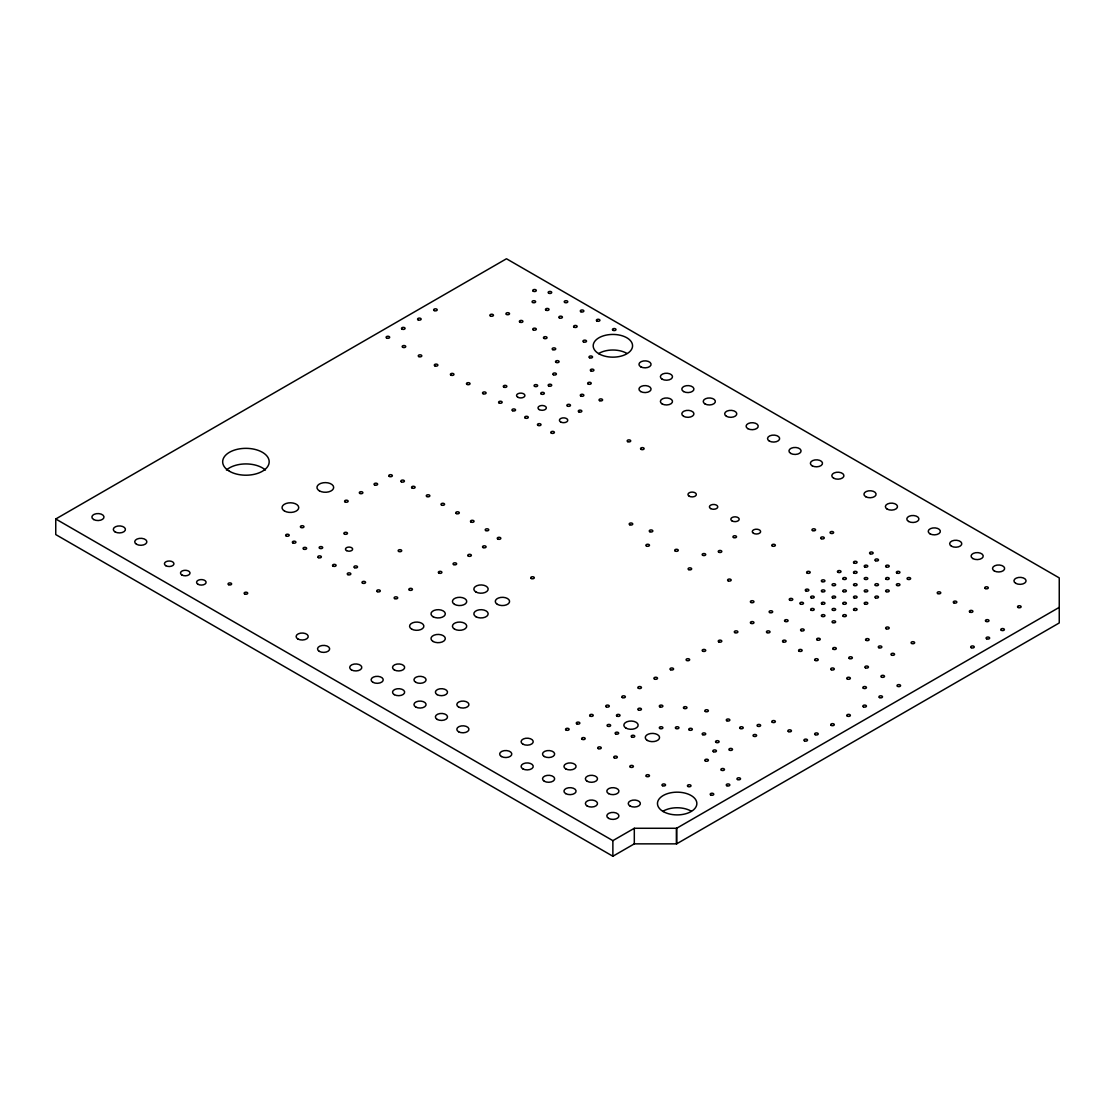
<?xml version="1.0" encoding="UTF-8"?>
<svg xmlns="http://www.w3.org/2000/svg" width="1115" height="1115" viewBox="0 0 1115 1115"><rect width="100%" height="100%" fill="white"/><g stroke="black" fill="none" stroke-linecap="round" stroke-linejoin="round"><path stroke-width="1.5" d="M55.75 518.991L506.475 258.764L1059.25 577.904L1059.25 622.951L676.624 843.86L634.31 843.86L612.874 856.236L55.75 534.573L55.75 518.991L612.874 840.64L634.31 828.278L676.624 828.278L1059.25 607.368M676.624 828.278L676.624 843.86M676.498 828.194L676.498 843.79M634.31 828.278L634.31 843.86M612.874 840.64L612.874 856.236M663.244 811.079A19.68 11.359 0 0 1 691.077 811.079M598.964 353.344A19.68 11.359 0 0 1 626.797 353.344M226.429 470.028A23.262 13.436 0 0 1 265.412 470.028M663.244 811.567A19.68 11.359 0 0 0 696.178 806.48A19.68 11.359 0 0 0 672.066 792.556A19.68 11.359 0 0 0 663.244 811.567M598.964 353.831A19.68 11.359 0 0 0 631.898 348.73A19.68 11.359 0 0 0 607.787 334.821A19.68 11.359 0 0 0 598.964 353.831M229.467 471.269A23.262 13.436 0 0 0 268.394 465.248A23.262 13.436 0 0 0 239.892 448.801A23.262 13.436 0 0 0 229.467 471.269M985.256 588.539A1.784 1.031 0 0 0 988.252 588.079A1.784 1.031 0 0 0 986.064 586.811A1.784 1.031 0 0 0 985.256 588.539M228.589 584.678A1.784 1.031 0 0 0 231.572 584.204A1.784 1.031 0 0 0 229.383 582.936A1.784 1.031 0 0 0 228.589 584.678M344.423 534.029A1.784 1.031 0 0 0 347.42 533.569A1.784 1.031 0 0 0 345.232 532.301A1.784 1.031 0 0 0 344.423 534.029M319.657 548.329A1.784 1.031 0 0 0 322.639 547.869A1.784 1.031 0 0 0 320.451 546.601A1.784 1.031 0 0 0 319.657 548.329M911.61 643.439A1.784 1.031 0 0 0 914.593 642.979A1.784 1.031 0 0 0 912.404 641.71A1.784 1.031 0 0 0 911.61 643.439M886.16 628.749A1.784 1.031 0 0 0 889.157 628.289A1.784 1.031 0 0 0 886.969 627.02A1.784 1.031 0 0 0 886.16 628.749M866.076 640.345A1.784 1.031 0 0 0 869.073 639.885A1.784 1.031 0 0 0 866.871 638.616A1.784 1.031 0 0 0 866.076 640.345M891.512 655.035A1.784 1.031 0 0 0 894.509 654.575A1.784 1.031 0 0 0 892.321 653.306A1.784 1.031 0 0 0 891.512 655.035M878.801 647.69A1.784 1.031 0 0 0 881.784 647.23A1.784 1.031 0 0 0 879.596 645.961A1.784 1.031 0 0 0 878.801 647.69M807.149 573.068A1.784 1.031 0 0 0 810.145 572.608A1.784 1.031 0 0 0 807.943 571.34A1.784 1.031 0 0 0 807.149 573.068M830.577 533.249A1.784 1.031 0 0 0 833.574 532.789A1.784 1.031 0 0 0 831.386 531.521A1.784 1.031 0 0 0 830.577 533.249M843.302 616.372A1.784 1.031 0 0 0 846.299 615.912A1.784 1.031 0 0 0 844.111 614.644A1.784 1.031 0 0 0 843.302 616.372M854.02 610.184A1.784 1.031 0 0 0 857.017 609.724A1.784 1.031 0 0 0 854.815 608.456A1.784 1.031 0 0 0 854.02 610.184M864.738 604.009A1.784 1.031 0 0 0 867.721 603.536A1.784 1.031 0 0 0 865.533 602.267A1.784 1.031 0 0 0 864.738 604.009M875.442 597.821A1.784 1.031 0 0 0 878.439 597.347A1.784 1.031 0 0 0 876.251 596.093A1.784 1.031 0 0 0 875.442 597.821M886.16 591.633A1.784 1.031 0 0 0 889.157 591.173A1.784 1.031 0 0 0 886.969 589.905A1.784 1.031 0 0 0 886.16 591.633M896.878 585.445A1.784 1.031 0 0 0 899.875 584.985A1.784 1.031 0 0 0 897.673 583.716A1.784 1.031 0 0 0 896.878 585.445M907.582 579.256A1.784 1.031 0 0 0 910.579 578.796A1.784 1.031 0 0 0 908.39 577.528A1.784 1.031 0 0 0 907.582 579.256M832.584 622.56A1.784 1.031 0 0 0 835.581 622.1A1.784 1.031 0 0 0 833.393 620.832A1.784 1.031 0 0 0 832.584 622.56M811.163 597.821A1.784 1.031 0 0 0 814.159 597.347A1.784 1.031 0 0 0 811.971 596.093A1.784 1.031 0 0 0 811.163 597.821M821.88 591.633A1.784 1.031 0 0 0 824.877 591.173A1.784 1.031 0 0 0 822.675 589.905A1.784 1.031 0 0 0 821.88 591.633M832.584 585.445A1.784 1.031 0 0 0 835.581 584.985A1.784 1.031 0 0 0 833.393 583.716A1.784 1.031 0 0 0 832.584 585.445M843.302 579.256A1.784 1.031 0 0 0 846.299 578.796A1.784 1.031 0 0 0 844.111 577.528A1.784 1.031 0 0 0 843.302 579.256M854.02 573.068A1.784 1.031 0 0 0 857.017 572.608A1.784 1.031 0 0 0 854.815 571.34A1.784 1.031 0 0 0 854.02 573.068M864.738 566.894A1.784 1.031 0 0 0 867.721 566.42A1.784 1.031 0 0 0 865.533 565.166A1.784 1.031 0 0 0 864.738 566.894M875.442 560.706A1.784 1.031 0 0 0 878.439 560.246A1.784 1.031 0 0 0 876.251 558.977A1.784 1.031 0 0 0 875.442 560.706M800.445 604.009A1.784 1.031 0 0 0 803.441 603.536A1.784 1.031 0 0 0 801.253 602.267A1.784 1.031 0 0 0 800.445 604.009M821.88 604.009A1.784 1.031 0 0 0 824.877 603.536A1.784 1.031 0 0 0 822.675 602.267A1.784 1.031 0 0 0 821.88 604.009M832.584 597.821A1.784 1.031 0 0 0 835.581 597.347A1.784 1.031 0 0 0 833.393 596.093A1.784 1.031 0 0 0 832.584 597.821M843.302 591.633A1.784 1.031 0 0 0 846.299 591.173A1.784 1.031 0 0 0 844.111 589.905A1.784 1.031 0 0 0 843.302 591.633M854.02 585.445A1.784 1.031 0 0 0 857.017 584.985A1.784 1.031 0 0 0 854.815 583.716A1.784 1.031 0 0 0 854.02 585.445M864.738 579.256A1.784 1.031 0 0 0 867.721 578.796A1.784 1.031 0 0 0 865.533 577.528A1.784 1.031 0 0 0 864.738 579.256M886.16 566.894A1.784 1.031 0 0 0 889.157 566.42A1.784 1.031 0 0 0 886.969 565.166A1.784 1.031 0 0 0 886.16 566.894M811.163 610.184A1.784 1.031 0 0 0 814.159 609.724A1.784 1.031 0 0 0 811.971 608.456A1.784 1.031 0 0 0 811.163 610.184M832.584 610.184A1.784 1.031 0 0 0 835.581 609.724A1.784 1.031 0 0 0 833.393 608.456A1.784 1.031 0 0 0 832.584 610.184M843.302 604.009A1.784 1.031 0 0 0 846.299 603.536A1.784 1.031 0 0 0 844.111 602.267A1.784 1.031 0 0 0 843.302 604.009M854.02 597.821A1.784 1.031 0 0 0 857.017 597.347A1.784 1.031 0 0 0 854.815 596.093A1.784 1.031 0 0 0 854.02 597.821M864.738 591.633A1.784 1.031 0 0 0 867.721 591.173A1.784 1.031 0 0 0 865.533 589.905A1.784 1.031 0 0 0 864.738 591.633M875.442 585.445A1.784 1.031 0 0 0 878.439 584.985A1.784 1.031 0 0 0 876.251 583.716A1.784 1.031 0 0 0 875.442 585.445M886.16 579.256A1.784 1.031 0 0 0 889.157 578.796A1.784 1.031 0 0 0 886.969 577.528A1.784 1.031 0 0 0 886.16 579.256M896.878 573.068A1.784 1.031 0 0 0 899.875 572.608A1.784 1.031 0 0 0 897.673 571.34A1.784 1.031 0 0 0 896.878 573.068M821.88 616.372A1.784 1.031 0 0 0 824.877 615.912A1.784 1.031 0 0 0 822.675 614.644A1.784 1.031 0 0 0 821.88 616.372M631.703 737.001A1.784 1.031 0 0 0 634.7 736.527A1.784 1.031 0 0 0 632.498 735.273A1.784 1.031 0 0 0 631.703 737.001M659.829 728.485A1.784 1.031 0 0 0 662.826 728.025A1.784 1.031 0 0 0 660.624 726.757A1.784 1.031 0 0 0 659.829 728.485M675.899 728.485A1.784 1.031 0 0 0 678.896 728.025A1.784 1.031 0 0 0 676.693 726.757A1.784 1.031 0 0 0 675.899 728.485M689.293 730.032A1.784 1.031 0 0 0 692.29 729.572A1.784 1.031 0 0 0 690.101 728.304A1.784 1.031 0 0 0 689.293 730.032M702.687 734.673A1.784 1.031 0 0 0 705.67 734.214A1.784 1.031 0 0 0 703.481 732.945A1.784 1.031 0 0 0 702.687 734.673M716.067 742.409A1.784 1.031 0 0 0 719.063 741.949A1.784 1.031 0 0 0 716.875 740.681A1.784 1.031 0 0 0 716.067 742.409M729.461 750.144A1.784 1.031 0 0 0 732.457 749.684A1.784 1.031 0 0 0 730.269 748.416A1.784 1.031 0 0 0 729.461 750.144M753.573 736.221A1.784 1.031 0 0 0 756.569 735.761A1.784 1.031 0 0 0 754.381 734.492A1.784 1.031 0 0 0 753.573 736.221M740.179 728.485A1.784 1.031 0 0 0 743.175 728.025A1.784 1.031 0 0 0 740.987 726.757A1.784 1.031 0 0 0 740.179 728.485M726.799 720.75A1.784 1.031 0 0 0 729.781 720.29A1.784 1.031 0 0 0 727.593 719.022A1.784 1.031 0 0 0 726.799 720.75M705.349 711.482A1.784 1.031 0 0 0 708.346 711.008A1.784 1.031 0 0 0 706.157 709.753A1.784 1.031 0 0 0 705.349 711.482M683.941 708.387A1.784 1.031 0 0 0 686.924 707.927A1.784 1.031 0 0 0 684.735 706.659A1.784 1.031 0 0 0 683.941 708.387M659.829 706.84A1.784 1.031 0 0 0 662.826 706.366A1.784 1.031 0 0 0 660.624 705.112A1.784 1.031 0 0 0 659.829 706.84M638.393 709.934A1.784 1.031 0 0 0 641.39 709.475A1.784 1.031 0 0 0 639.202 708.206A1.784 1.031 0 0 0 638.393 709.934M616.971 716.123A1.784 1.031 0 0 0 619.968 715.663A1.784 1.031 0 0 0 617.766 714.394A1.784 1.031 0 0 0 616.971 716.123M607.591 726.172A1.784 1.031 0 0 0 610.588 725.698A1.784 1.031 0 0 0 608.4 724.443A1.784 1.031 0 0 0 607.591 726.172M615.633 733.907A1.784 1.031 0 0 0 618.616 733.433A1.784 1.031 0 0 0 616.428 732.179A1.784 1.031 0 0 0 615.633 733.907M750.897 623.327A1.784 1.031 0 0 0 753.893 622.867A1.784 1.031 0 0 0 751.691 621.599A1.784 1.031 0 0 0 750.897 623.327M815.177 660.442A1.784 1.031 0 0 0 818.173 659.982A1.784 1.031 0 0 0 815.985 658.714A1.784 1.031 0 0 0 815.177 660.442M783.037 641.892A1.784 1.031 0 0 0 786.033 641.418A1.784 1.031 0 0 0 783.845 640.163A1.784 1.031 0 0 0 783.037 641.892M766.967 632.609A1.784 1.031 0 0 0 769.963 632.149A1.784 1.031 0 0 0 767.761 630.881A1.784 1.031 0 0 0 766.967 632.609M799.107 651.16A1.784 1.031 0 0 0 802.103 650.7A1.784 1.031 0 0 0 799.915 649.432A1.784 1.031 0 0 0 799.107 651.16M734.827 632.609A1.784 1.031 0 0 0 737.823 632.149A1.784 1.031 0 0 0 735.621 630.881A1.784 1.031 0 0 0 734.827 632.609M718.757 641.892A1.784 1.031 0 0 0 721.753 641.418A1.784 1.031 0 0 0 719.551 640.163A1.784 1.031 0 0 0 718.757 641.892M702.687 651.16A1.784 1.031 0 0 0 705.67 650.7A1.784 1.031 0 0 0 703.481 649.432A1.784 1.031 0 0 0 702.687 651.16M686.617 660.442A1.784 1.031 0 0 0 689.6 659.982A1.784 1.031 0 0 0 687.411 658.714A1.784 1.031 0 0 0 686.617 660.442M831.246 669.725A1.784 1.031 0 0 0 834.243 669.265A1.784 1.031 0 0 0 832.055 667.996A1.784 1.031 0 0 0 831.246 669.725M847.316 679.007A1.784 1.031 0 0 0 850.313 678.533A1.784 1.031 0 0 0 848.125 677.265A1.784 1.031 0 0 0 847.316 679.007M863.386 688.276A1.784 1.031 0 0 0 866.383 687.816A1.784 1.031 0 0 0 864.195 686.547A1.784 1.031 0 0 0 863.386 688.276M879.456 697.558A1.784 1.031 0 0 0 882.453 697.098A1.784 1.031 0 0 0 880.265 695.83A1.784 1.031 0 0 0 879.456 697.558M670.533 669.725A1.784 1.031 0 0 0 673.53 669.265A1.784 1.031 0 0 0 671.341 667.996A1.784 1.031 0 0 0 670.533 669.725M654.463 679.007A1.784 1.031 0 0 0 657.46 678.533A1.784 1.031 0 0 0 655.272 677.265A1.784 1.031 0 0 0 654.463 679.007M638.393 688.276A1.784 1.031 0 0 0 641.39 687.816A1.784 1.031 0 0 0 639.202 686.547A1.784 1.031 0 0 0 638.393 688.276M622.323 697.558A1.784 1.031 0 0 0 625.32 697.098A1.784 1.031 0 0 0 623.132 695.83A1.784 1.031 0 0 0 622.323 697.558M606.253 706.84A1.784 1.031 0 0 0 609.25 706.366A1.784 1.031 0 0 0 607.062 705.112A1.784 1.031 0 0 0 606.253 706.84M590.183 716.109A1.784 1.031 0 0 0 593.18 715.649A1.784 1.031 0 0 0 590.992 714.38A1.784 1.031 0 0 0 590.183 716.109M576.789 723.844A1.784 1.031 0 0 0 579.786 723.384A1.784 1.031 0 0 0 577.584 722.116A1.784 1.031 0 0 0 576.789 723.844M566.072 730.032A1.784 1.031 0 0 0 569.068 729.572A1.784 1.031 0 0 0 566.88 728.304A1.784 1.031 0 0 0 566.072 730.032M582.142 739.315A1.784 1.031 0 0 0 585.138 738.855A1.784 1.031 0 0 0 582.95 737.586A1.784 1.031 0 0 0 582.142 739.315M598.211 748.597A1.784 1.031 0 0 0 601.208 748.123A1.784 1.031 0 0 0 599.02 746.869A1.784 1.031 0 0 0 598.211 748.597M614.281 757.865A1.784 1.031 0 0 0 617.278 757.406A1.784 1.031 0 0 0 615.09 756.137A1.784 1.031 0 0 0 614.281 757.865M630.351 767.148A1.784 1.031 0 0 0 633.348 766.688A1.784 1.031 0 0 0 631.16 765.42A1.784 1.031 0 0 0 630.351 767.148M646.435 776.43A1.784 1.031 0 0 0 649.418 775.97A1.784 1.031 0 0 0 647.23 774.702A1.784 1.031 0 0 0 646.435 776.43M662.505 785.699A1.784 1.031 0 0 0 665.488 785.239A1.784 1.031 0 0 0 663.3 783.97A1.784 1.031 0 0 0 662.505 785.699M687.955 786.479A1.784 1.031 0 0 0 690.952 786.019A1.784 1.031 0 0 0 688.749 784.751A1.784 1.031 0 0 0 687.955 786.479M710.715 794.981A1.784 1.031 0 0 0 713.712 794.521A1.784 1.031 0 0 0 711.509 793.253A1.784 1.031 0 0 0 710.715 794.981M726.785 785.699A1.784 1.031 0 0 0 729.781 785.239A1.784 1.031 0 0 0 727.579 783.97A1.784 1.031 0 0 0 726.785 785.699M863.386 706.84A1.784 1.031 0 0 0 866.383 706.366A1.784 1.031 0 0 0 864.195 705.112A1.784 1.031 0 0 0 863.386 706.84M847.316 716.109A1.784 1.031 0 0 0 850.313 715.649A1.784 1.031 0 0 0 848.125 714.38A1.784 1.031 0 0 0 847.316 716.109M831.246 725.391A1.784 1.031 0 0 0 834.243 724.931A1.784 1.031 0 0 0 832.055 723.663A1.784 1.031 0 0 0 831.246 725.391M815.177 734.673A1.784 1.031 0 0 0 818.173 734.214A1.784 1.031 0 0 0 815.985 732.945A1.784 1.031 0 0 0 815.177 734.673M737.503 779.524A1.784 1.031 0 0 0 740.485 779.051A1.784 1.031 0 0 0 738.297 777.796A1.784 1.031 0 0 0 737.503 779.524M721.433 770.242A1.784 1.031 0 0 0 724.416 769.782A1.784 1.031 0 0 0 722.227 768.514A1.784 1.031 0 0 0 721.433 770.242M705.349 760.96A1.784 1.031 0 0 0 708.346 760.5A1.784 1.031 0 0 0 706.157 759.231A1.784 1.031 0 0 0 705.349 760.96M713.391 751.691A1.784 1.031 0 0 0 716.388 751.217A1.784 1.031 0 0 0 714.199 749.949A1.784 1.031 0 0 0 713.391 751.691M804.459 740.862A1.784 1.031 0 0 0 807.455 740.388A1.784 1.031 0 0 0 805.267 739.134A1.784 1.031 0 0 0 804.459 740.862M788.389 731.579A1.784 1.031 0 0 0 791.385 731.119A1.784 1.031 0 0 0 789.197 729.851A1.784 1.031 0 0 0 788.389 731.579M772.319 722.297A1.784 1.031 0 0 0 775.315 721.837A1.784 1.031 0 0 0 773.127 720.569A1.784 1.031 0 0 0 772.319 722.297M757.587 726.172A1.784 1.031 0 0 0 760.583 725.698A1.784 1.031 0 0 0 758.395 724.443A1.784 1.031 0 0 0 757.587 726.172M244.659 593.947A1.784 1.031 0 0 0 247.642 593.487A1.784 1.031 0 0 0 245.453 592.218A1.784 1.031 0 0 0 244.659 593.947M750.897 602.448A1.784 1.031 0 0 0 753.893 601.989A1.784 1.031 0 0 0 751.691 600.72A1.784 1.031 0 0 0 750.897 602.448M688.624 569.598A1.784 1.031 0 0 0 691.607 569.138A1.784 1.031 0 0 0 689.418 567.87A1.784 1.031 0 0 0 688.624 569.598M629.696 524.747A1.784 1.031 0 0 0 632.693 524.287A1.784 1.031 0 0 0 630.505 523.019A1.784 1.031 0 0 0 629.696 524.747M649.78 531.702A1.784 1.031 0 0 0 652.777 531.242A1.784 1.031 0 0 0 650.589 529.973A1.784 1.031 0 0 0 649.78 531.702M675.23 551.033A1.784 1.031 0 0 0 678.227 550.573A1.784 1.031 0 0 0 676.038 549.305A1.784 1.031 0 0 0 675.23 551.033M1018.065 607.48A1.784 1.031 0 0 0 1021.061 607.02A1.784 1.031 0 0 0 1018.873 605.752A1.784 1.031 0 0 0 1018.065 607.48M541.291 394.069A1.784 1.031 0 0 0 544.287 393.609A1.784 1.031 0 0 0 542.099 392.341A1.784 1.031 0 0 0 541.291 394.069M567.423 406.055A1.784 1.031 0 0 0 570.42 405.595A1.784 1.031 0 0 0 568.232 404.327A1.784 1.031 0 0 0 567.423 406.055M580.804 396.006A1.784 1.031 0 0 0 583.8 395.546A1.784 1.031 0 0 0 581.612 394.278A1.784 1.031 0 0 0 580.804 396.006M588.176 384.02A1.784 1.031 0 0 0 591.173 383.56A1.784 1.031 0 0 0 588.985 382.292A1.784 1.031 0 0 0 588.176 384.02M590.852 370.877A1.784 1.031 0 0 0 593.849 370.417A1.784 1.031 0 0 0 591.647 369.149A1.784 1.031 0 0 0 590.852 370.877M589.514 357.734A1.784 1.031 0 0 0 592.497 357.274A1.784 1.031 0 0 0 590.309 356.006A1.784 1.031 0 0 0 589.514 357.734M583.48 341.887A1.784 1.031 0 0 0 586.476 341.427A1.784 1.031 0 0 0 584.288 340.159A1.784 1.031 0 0 0 583.48 341.887M574.114 327.197A1.784 1.031 0 0 0 577.11 326.723A1.784 1.031 0 0 0 574.922 325.469A1.784 1.031 0 0 0 574.114 327.197M559.382 317.914A1.784 1.031 0 0 0 562.364 317.454A1.784 1.031 0 0 0 560.176 316.186A1.784 1.031 0 0 0 559.382 317.914M545.988 310.179A1.784 1.031 0 0 0 548.984 309.719A1.784 1.031 0 0 0 546.796 308.451A1.784 1.031 0 0 0 545.988 310.179M532.594 302.458A1.784 1.031 0 0 0 535.59 301.984A1.784 1.031 0 0 0 533.402 300.729A1.784 1.031 0 0 0 532.594 302.458M533.263 291.238A1.784 1.031 0 0 0 536.259 290.778A1.784 1.031 0 0 0 534.071 289.51A1.784 1.031 0 0 0 533.263 291.238M548.664 385.957A1.784 1.031 0 0 0 551.66 385.497A1.784 1.031 0 0 0 549.472 384.229A1.784 1.031 0 0 0 548.664 385.957M553.347 374.738A1.784 1.031 0 0 0 556.343 374.278A1.784 1.031 0 0 0 554.155 373.009A1.784 1.031 0 0 0 553.347 374.738M556.037 362.375A1.784 1.031 0 0 0 559.033 361.915A1.784 1.031 0 0 0 556.831 360.647A1.784 1.031 0 0 0 556.037 362.375M552.692 349.622A1.784 1.031 0 0 0 555.674 349.148A1.784 1.031 0 0 0 553.486 347.894A1.784 1.031 0 0 0 552.692 349.622M543.981 338.403A1.784 1.031 0 0 0 546.977 337.943A1.784 1.031 0 0 0 544.775 336.674A1.784 1.031 0 0 0 543.981 338.403M533.263 329.901A1.784 1.031 0 0 0 536.259 329.441A1.784 1.031 0 0 0 534.071 328.172A1.784 1.031 0 0 0 533.263 329.901M519.883 322.165A1.784 1.031 0 0 0 522.865 321.705A1.784 1.031 0 0 0 520.677 320.437A1.784 1.031 0 0 0 519.883 322.165M506.475 314.43A1.784 1.031 0 0 0 509.471 313.97A1.784 1.031 0 0 0 507.283 312.702A1.784 1.031 0 0 0 506.475 314.43M490.405 315.977A1.784 1.031 0 0 0 493.401 315.517A1.784 1.031 0 0 0 491.213 314.249A1.784 1.031 0 0 0 490.405 315.977M525.235 418.041A1.784 1.031 0 0 0 528.231 417.581A1.784 1.031 0 0 0 526.043 416.313A1.784 1.031 0 0 0 525.235 418.041M551.34 433.122A1.784 1.031 0 0 0 554.336 432.662A1.784 1.031 0 0 0 552.148 431.393A1.784 1.031 0 0 0 551.34 433.122M499.116 402.975A1.784 1.031 0 0 0 502.112 402.501A1.784 1.031 0 0 0 499.924 401.247A1.784 1.031 0 0 0 499.116 402.975M578.81 411.867A1.784 1.031 0 0 0 581.793 411.393A1.784 1.031 0 0 0 579.605 410.139A1.784 1.031 0 0 0 578.81 411.867M534.601 386.347A1.784 1.031 0 0 0 537.597 385.888A1.784 1.031 0 0 0 535.409 384.619A1.784 1.031 0 0 0 534.601 386.347M503.813 387.114A1.784 1.031 0 0 0 506.795 386.654A1.784 1.031 0 0 0 504.607 385.386A1.784 1.031 0 0 0 503.813 387.114M1001.34 630.296A1.784 1.031 0 0 0 1004.336 629.822A1.784 1.031 0 0 0 1002.148 628.567A1.784 1.031 0 0 0 1001.34 630.296M769.643 612.511A1.784 1.031 0 0 0 772.639 612.037A1.784 1.031 0 0 0 770.437 610.783A1.784 1.031 0 0 0 769.643 612.511M386.612 338.012A1.784 1.031 0 0 0 389.609 337.552A1.784 1.031 0 0 0 387.421 336.284A1.784 1.031 0 0 0 386.612 338.012M833.253 649.237A1.784 1.031 0 0 0 836.25 648.777A1.784 1.031 0 0 0 834.062 647.508A1.784 1.031 0 0 0 833.253 649.237M801.114 630.686A1.784 1.031 0 0 0 804.11 630.212A1.784 1.031 0 0 0 801.922 628.944A1.784 1.031 0 0 0 801.114 630.686M785.044 621.403A1.784 1.031 0 0 0 788.04 620.943A1.784 1.031 0 0 0 785.852 619.675A1.784 1.031 0 0 0 785.044 621.403M817.184 639.954A1.784 1.031 0 0 0 820.18 639.494A1.784 1.031 0 0 0 817.992 638.226A1.784 1.031 0 0 0 817.184 639.954M849.323 658.519A1.784 1.031 0 0 0 852.32 658.045A1.784 1.031 0 0 0 850.132 656.791A1.784 1.031 0 0 0 849.323 658.519M865.393 667.787A1.784 1.031 0 0 0 868.39 667.327A1.784 1.031 0 0 0 866.202 666.059A1.784 1.031 0 0 0 865.393 667.787M881.477 677.07A1.784 1.031 0 0 0 884.46 676.61A1.784 1.031 0 0 0 882.272 675.342A1.784 1.031 0 0 0 881.477 677.07M897.547 686.352A1.784 1.031 0 0 0 900.53 685.892A1.784 1.031 0 0 0 898.342 684.624A1.784 1.031 0 0 0 897.547 686.352M870.09 553.737A1.784 1.031 0 0 0 873.087 553.277A1.784 1.031 0 0 0 870.899 552.009A1.784 1.031 0 0 0 870.09 553.737M854.02 563.019A1.784 1.031 0 0 0 857.017 562.559A1.784 1.031 0 0 0 854.815 561.291A1.784 1.031 0 0 0 854.02 563.019M837.95 572.302A1.784 1.031 0 0 0 840.947 571.842A1.784 1.031 0 0 0 838.745 570.573A1.784 1.031 0 0 0 837.95 572.302M821.88 581.584A1.784 1.031 0 0 0 824.877 581.11A1.784 1.031 0 0 0 822.675 579.856A1.784 1.031 0 0 0 821.88 581.584M805.81 590.852A1.784 1.031 0 0 0 808.793 590.393A1.784 1.031 0 0 0 806.605 589.124A1.784 1.031 0 0 0 805.81 590.852M789.741 600.135A1.784 1.031 0 0 0 792.723 599.675A1.784 1.031 0 0 0 790.535 598.407A1.784 1.031 0 0 0 789.741 600.135M937.729 593.556A1.784 1.031 0 0 0 940.712 593.096A1.784 1.031 0 0 0 938.523 591.828A1.784 1.031 0 0 0 937.729 593.556M953.799 602.839A1.784 1.031 0 0 0 956.782 602.379A1.784 1.031 0 0 0 954.593 601.11A1.784 1.031 0 0 0 953.799 602.839M969.869 612.121A1.784 1.031 0 0 0 972.865 611.647A1.784 1.031 0 0 0 970.663 610.393A1.784 1.031 0 0 0 969.869 612.121M985.939 621.389A1.784 1.031 0 0 0 988.935 620.93A1.784 1.031 0 0 0 986.733 619.661A1.784 1.031 0 0 0 985.939 621.389M986.608 638.797A1.784 1.031 0 0 0 989.59 638.337A1.784 1.031 0 0 0 987.402 637.069A1.784 1.031 0 0 0 986.608 638.797M971.207 647.69A1.784 1.031 0 0 0 974.203 647.23A1.784 1.031 0 0 0 972.015 645.961A1.784 1.031 0 0 0 971.207 647.69M512.51 410.696A1.784 1.031 0 0 0 515.492 410.236A1.784 1.031 0 0 0 513.304 408.968A1.784 1.031 0 0 0 512.51 410.696M537.96 425.386A1.784 1.031 0 0 0 540.956 424.927A1.784 1.031 0 0 0 538.754 423.658A1.784 1.031 0 0 0 537.96 425.386M434.836 365.859A1.784 1.031 0 0 0 437.819 365.386A1.784 1.031 0 0 0 435.631 364.131A1.784 1.031 0 0 0 434.836 365.859M402.696 347.295A1.784 1.031 0 0 0 405.679 346.835A1.784 1.031 0 0 0 403.491 345.566A1.784 1.031 0 0 0 402.696 347.295M418.766 356.577A1.784 1.031 0 0 0 421.749 356.117A1.784 1.031 0 0 0 419.561 354.849A1.784 1.031 0 0 0 418.766 356.577M450.906 375.128A1.784 1.031 0 0 0 453.903 374.668A1.784 1.031 0 0 0 451.7 373.4A1.784 1.031 0 0 0 450.906 375.128M466.976 384.41A1.784 1.031 0 0 0 469.973 383.95A1.784 1.031 0 0 0 467.77 382.682A1.784 1.031 0 0 0 466.976 384.41M483.046 393.693A1.784 1.031 0 0 0 486.042 393.233A1.784 1.031 0 0 0 483.84 391.964A1.784 1.031 0 0 0 483.046 393.693M434.167 310.569A1.784 1.031 0 0 0 437.164 310.109A1.784 1.031 0 0 0 434.962 308.841A1.784 1.031 0 0 0 434.167 310.569M418.097 319.852A1.784 1.031 0 0 0 421.094 319.378A1.784 1.031 0 0 0 418.892 318.123A1.784 1.031 0 0 0 418.097 319.852M402.027 329.12A1.784 1.031 0 0 0 405.024 328.66A1.784 1.031 0 0 0 402.822 327.392A1.784 1.031 0 0 0 402.027 329.12M580.817 311.726A1.784 1.031 0 0 0 583.8 311.266A1.784 1.031 0 0 0 581.612 309.998A1.784 1.031 0 0 0 580.817 311.726M548.664 293.175A1.784 1.031 0 0 0 551.66 292.715A1.784 1.031 0 0 0 549.472 291.447A1.784 1.031 0 0 0 548.664 293.175M564.747 302.458A1.784 1.031 0 0 0 567.73 301.984A1.784 1.031 0 0 0 565.542 300.729A1.784 1.031 0 0 0 564.747 302.458M596.887 321.009A1.784 1.031 0 0 0 599.87 320.549A1.784 1.031 0 0 0 597.682 319.28A1.784 1.031 0 0 0 596.887 321.009M612.943 330.291A1.784 1.031 0 0 0 615.94 329.817A1.784 1.031 0 0 0 613.752 328.563A1.784 1.031 0 0 0 612.943 330.291M599.563 400.647A1.784 1.031 0 0 0 602.546 400.187A1.784 1.031 0 0 0 600.358 398.919A1.784 1.031 0 0 0 599.563 400.647M531.256 578.49A1.784 1.031 0 0 0 534.252 578.016A1.784 1.031 0 0 0 532.064 576.762A1.784 1.031 0 0 0 531.256 578.49M346.528 550.601A3.582 2.063 0 0 0 352.507 549.681A3.582 2.063 0 0 0 348.131 547.144A3.582 2.063 0 0 0 346.528 550.601M374.57 484.927A1.784 1.031 0 0 0 377.567 484.468A1.784 1.031 0 0 0 375.379 483.199A1.784 1.031 0 0 0 374.57 484.927M359.838 493.429A1.784 1.031 0 0 0 362.821 492.969A1.784 1.031 0 0 0 360.633 491.701A1.784 1.031 0 0 0 359.838 493.429M345.106 501.945A1.784 1.031 0 0 0 348.103 501.471A1.784 1.031 0 0 0 345.901 500.217A1.784 1.031 0 0 0 345.106 501.945M300.911 527.451A1.784 1.031 0 0 0 303.907 526.991A1.784 1.031 0 0 0 301.705 525.722A1.784 1.031 0 0 0 300.911 527.451M389.302 476.426A1.784 1.031 0 0 0 392.299 475.966A1.784 1.031 0 0 0 390.097 474.697A1.784 1.031 0 0 0 389.302 476.426M286.179 535.967A1.784 1.031 0 0 0 289.175 535.493A1.784 1.031 0 0 0 286.973 534.238A1.784 1.031 0 0 0 286.179 535.967M483.06 547.563A1.784 1.031 0 0 0 486.042 547.089A1.784 1.031 0 0 0 483.854 545.834A1.784 1.031 0 0 0 483.06 547.563M468.314 556.064A1.784 1.031 0 0 0 471.311 555.605A1.784 1.031 0 0 0 469.122 554.336A1.784 1.031 0 0 0 468.314 556.064M453.582 564.566A1.784 1.031 0 0 0 456.579 564.106A1.784 1.031 0 0 0 454.39 562.838A1.784 1.031 0 0 0 453.582 564.566M438.85 573.068A1.784 1.031 0 0 0 441.847 572.608A1.784 1.031 0 0 0 439.658 571.34A1.784 1.031 0 0 0 438.85 573.068M409.386 590.086A1.784 1.031 0 0 0 412.383 589.626A1.784 1.031 0 0 0 410.195 588.358A1.784 1.031 0 0 0 409.386 590.086M497.778 539.047A1.784 1.031 0 0 0 500.774 538.587A1.784 1.031 0 0 0 498.586 537.318A1.784 1.031 0 0 0 497.778 539.047M394.654 598.588A1.784 1.031 0 0 0 397.651 598.128A1.784 1.031 0 0 0 395.463 596.86A1.784 1.031 0 0 0 394.654 598.588M377.246 591.633A1.784 1.031 0 0 0 380.243 591.159A1.784 1.031 0 0 0 378.055 589.905A1.784 1.031 0 0 0 377.246 591.633M362.514 583.117A1.784 1.031 0 0 0 365.511 582.657A1.784 1.031 0 0 0 363.323 581.389A1.784 1.031 0 0 0 362.514 583.117M347.782 574.615A1.784 1.031 0 0 0 350.779 574.155A1.784 1.031 0 0 0 348.591 572.887A1.784 1.031 0 0 0 347.782 574.615M333.05 566.113A1.784 1.031 0 0 0 336.047 565.653A1.784 1.031 0 0 0 333.859 564.385A1.784 1.031 0 0 0 333.05 566.113M318.319 557.611A1.784 1.031 0 0 0 321.315 557.138A1.784 1.031 0 0 0 319.127 555.883A1.784 1.031 0 0 0 318.319 557.611M303.587 549.096A1.784 1.031 0 0 0 306.583 548.636A1.784 1.031 0 0 0 304.395 547.367A1.784 1.031 0 0 0 303.587 549.096M292.869 542.921A1.784 1.031 0 0 0 295.865 542.447A1.784 1.031 0 0 0 293.677 541.193A1.784 1.031 0 0 0 292.869 542.921M485.722 530.545A1.784 1.031 0 0 0 488.718 530.085A1.784 1.031 0 0 0 486.53 528.817A1.784 1.031 0 0 0 485.722 530.545M471.004 522.043A1.784 1.031 0 0 0 473.986 521.583A1.784 1.031 0 0 0 471.798 520.315A1.784 1.031 0 0 0 471.004 522.043M456.272 513.541A1.784 1.031 0 0 0 459.269 513.067A1.784 1.031 0 0 0 457.066 511.813A1.784 1.031 0 0 0 456.272 513.541M441.526 505.025A1.784 1.031 0 0 0 444.523 504.565A1.784 1.031 0 0 0 442.334 503.297A1.784 1.031 0 0 0 441.526 505.025M426.794 496.523A1.784 1.031 0 0 0 429.791 496.064A1.784 1.031 0 0 0 427.603 494.795A1.784 1.031 0 0 0 426.794 496.523M412.076 488.022A1.784 1.031 0 0 0 415.059 487.562A1.784 1.031 0 0 0 412.871 486.293A1.784 1.031 0 0 0 412.076 488.022M401.358 481.833A1.784 1.031 0 0 0 404.355 481.373A1.784 1.031 0 0 0 402.153 480.105A1.784 1.031 0 0 0 401.358 481.833M627.689 441.638A1.784 1.031 0 0 0 630.672 441.164A1.784 1.031 0 0 0 628.484 439.909A1.784 1.031 0 0 0 627.689 441.638M641.069 449.359A1.784 1.031 0 0 0 644.066 448.899A1.784 1.031 0 0 0 641.878 447.631A1.784 1.031 0 0 0 641.069 449.359M812.501 530.545A1.784 1.031 0 0 0 815.497 530.085A1.784 1.031 0 0 0 813.309 528.817A1.784 1.031 0 0 0 812.501 530.545M702.687 555.298A1.784 1.031 0 0 0 705.67 554.824A1.784 1.031 0 0 0 703.481 553.57A1.784 1.031 0 0 0 702.687 555.298M821.211 538.67A1.784 1.031 0 0 0 824.208 538.197A1.784 1.031 0 0 0 822.006 536.928A1.784 1.031 0 0 0 821.211 538.67M728.123 580.804A1.784 1.031 0 0 0 731.119 580.344A1.784 1.031 0 0 0 728.931 579.075A1.784 1.031 0 0 0 728.123 580.804M772.319 546.015A1.784 1.031 0 0 0 775.315 545.556A1.784 1.031 0 0 0 773.127 544.287A1.784 1.031 0 0 0 772.319 546.015M733.489 537.5A1.784 1.031 0 0 0 736.485 537.04A1.784 1.031 0 0 0 734.297 535.771A1.784 1.031 0 0 0 733.489 537.5M718.757 552.204A1.784 1.031 0 0 0 721.753 551.73A1.784 1.031 0 0 0 719.551 550.476A1.784 1.031 0 0 0 718.757 552.204M646.435 546.002A1.784 1.031 0 0 0 649.418 545.542A1.784 1.031 0 0 0 647.23 544.273A1.784 1.031 0 0 0 646.435 546.002M354.472 567.66A1.784 1.031 0 0 0 357.469 567.201A1.784 1.031 0 0 0 355.281 565.932A1.784 1.031 0 0 0 354.472 567.66M398.668 551.423A1.784 1.031 0 0 0 401.665 550.963A1.784 1.031 0 0 0 399.477 549.695A1.784 1.031 0 0 0 398.668 551.423M522.879 744.151A6.063 3.498 0 0 0 533.026 742.576A6.063 3.498 0 0 0 525.597 738.297A6.063 3.498 0 0 0 522.879 744.151M544.315 756.527A6.063 3.498 0 0 0 554.448 754.953A6.063 3.498 0 0 0 547.019 750.66A6.063 3.498 0 0 0 544.315 756.527M565.737 768.89A6.063 3.498 0 0 0 575.87 767.329A6.063 3.498 0 0 0 568.455 763.036A6.063 3.498 0 0 0 565.737 768.89M587.159 781.267A6.063 3.498 0 0 0 597.306 779.692A6.063 3.498 0 0 0 589.877 775.413A6.063 3.498 0 0 0 587.159 781.267M608.595 793.629A6.063 3.498 0 0 0 618.727 792.068A6.063 3.498 0 0 0 611.313 787.775A6.063 3.498 0 0 0 608.595 793.629M630.017 806.006A6.063 3.498 0 0 0 640.163 804.445A6.063 3.498 0 0 0 632.735 800.152A6.063 3.498 0 0 0 630.017 806.006M394.306 669.92A6.063 3.498 0 0 0 404.452 668.359A6.063 3.498 0 0 0 397.024 664.066A6.063 3.498 0 0 0 394.306 669.92M415.742 682.296A6.063 3.498 0 0 0 425.874 680.721A6.063 3.498 0 0 0 418.46 676.443A6.063 3.498 0 0 0 415.742 682.296M437.164 694.659A6.063 3.498 0 0 0 447.31 693.098A6.063 3.498 0 0 0 439.881 688.805A6.063 3.498 0 0 0 437.164 694.659M458.6 707.035A6.063 3.498 0 0 0 468.732 705.461A6.063 3.498 0 0 0 461.317 701.182A6.063 3.498 0 0 0 458.6 707.035M93.66 519.534A6.063 3.498 0 0 0 103.793 517.959A6.063 3.498 0 0 0 96.378 513.681A6.063 3.498 0 0 0 93.66 519.534M115.082 531.897A6.063 3.498 0 0 0 125.228 530.336A6.063 3.498 0 0 0 117.8 526.043A6.063 3.498 0 0 0 115.082 531.897M136.504 544.273A6.063 3.498 0 0 0 146.65 542.712A6.063 3.498 0 0 0 139.222 538.42A6.063 3.498 0 0 0 136.504 544.273M640.735 391.56A6.063 3.498 0 0 0 650.867 389.999A6.063 3.498 0 0 0 643.453 385.706A6.063 3.498 0 0 0 640.735 391.56M662.157 403.937A6.063 3.498 0 0 0 672.303 402.376A6.063 3.498 0 0 0 664.875 398.083A6.063 3.498 0 0 0 662.157 403.937M683.593 416.313A6.063 3.498 0 0 0 693.725 414.738A6.063 3.498 0 0 0 686.31 410.459A6.063 3.498 0 0 0 683.593 416.313M297.886 638.993A6.063 3.498 0 0 0 308.033 637.418A6.063 3.498 0 0 0 300.604 633.139A6.063 3.498 0 0 0 297.886 638.993M319.308 651.369A6.063 3.498 0 0 0 329.455 649.794A6.063 3.498 0 0 0 322.026 645.515A6.063 3.498 0 0 0 319.308 651.369M181.884 574.992A4.767 2.76 0 0 0 189.871 573.751A4.767 2.76 0 0 0 184.017 570.378A4.767 2.76 0 0 0 181.884 574.992M197.954 584.274A4.767 2.76 0 0 0 205.94 583.034A4.767 2.76 0 0 0 200.087 579.661A4.767 2.76 0 0 0 197.954 584.274M165.814 565.709A4.767 2.76 0 0 0 173.787 564.469A4.767 2.76 0 0 0 167.947 561.096A4.767 2.76 0 0 0 165.814 565.709M433.08 616.734A7.164 4.139 0 0 0 445.066 614.881A7.164 4.139 0 0 0 436.3 609.821A7.164 4.139 0 0 0 433.08 616.734M454.516 604.358A7.164 4.139 0 0 0 466.488 602.504A7.164 4.139 0 0 0 457.721 597.445A7.164 4.139 0 0 0 454.516 604.358M433.08 641.473A7.164 4.139 0 0 0 445.066 639.62A7.164 4.139 0 0 0 436.3 634.56A7.164 4.139 0 0 0 433.08 641.473M454.516 629.111A7.164 4.139 0 0 0 466.488 627.257A7.164 4.139 0 0 0 457.721 622.198A7.164 4.139 0 0 0 454.516 629.111M475.938 616.734A7.164 4.139 0 0 0 487.924 614.881A7.164 4.139 0 0 0 479.143 609.821A7.164 4.139 0 0 0 475.938 616.734M497.374 604.358A7.164 4.139 0 0 0 509.346 602.504A7.164 4.139 0 0 0 500.579 597.445A7.164 4.139 0 0 0 497.374 604.358M625.933 728.081A7.164 4.139 0 0 0 637.919 726.227A7.164 4.139 0 0 0 629.153 721.168A7.164 4.139 0 0 0 625.933 728.081M647.355 740.444A7.164 4.139 0 0 0 659.327 738.59A7.164 4.139 0 0 0 650.561 733.531A7.164 4.139 0 0 0 647.355 740.444M475.938 591.995A7.164 4.139 0 0 0 487.924 590.142A7.164 4.139 0 0 0 479.143 585.082A7.164 4.139 0 0 0 475.938 591.995M411.658 629.111A7.164 4.139 0 0 0 423.63 627.257A7.164 4.139 0 0 0 414.864 622.198A7.164 4.139 0 0 0 411.658 629.111M732.067 520.942A4.181 2.411 0 0 0 739.05 519.855A4.181 2.411 0 0 0 733.935 516.9A4.181 2.411 0 0 0 732.067 520.942M689.209 496.203A4.181 2.411 0 0 0 696.192 495.116A4.181 2.411 0 0 0 691.077 492.161A4.181 2.411 0 0 0 689.209 496.203M560.636 421.972A4.181 2.411 0 0 0 567.633 420.885A4.181 2.411 0 0 0 562.518 417.93A4.181 2.411 0 0 0 560.636 421.972M517.778 397.233A4.181 2.411 0 0 0 524.775 396.146A4.181 2.411 0 0 0 519.66 393.191A4.181 2.411 0 0 0 517.778 397.233M539.214 409.595A4.181 2.411 0 0 0 546.197 408.522A4.181 2.411 0 0 0 541.082 405.567A4.181 2.411 0 0 0 539.214 409.595M753.489 533.304A4.181 2.411 0 0 0 760.486 532.231A4.181 2.411 0 0 0 755.371 529.277A4.181 2.411 0 0 0 753.489 533.304M710.631 508.565A4.181 2.411 0 0 0 717.628 507.492A4.181 2.411 0 0 0 712.513 504.538A4.181 2.411 0 0 0 710.631 508.565M640.735 366.821A6.063 3.498 0 0 0 650.867 365.26A6.063 3.498 0 0 0 643.453 360.967A6.063 3.498 0 0 0 640.735 366.821M662.157 379.198A6.063 3.498 0 0 0 672.303 377.623A6.063 3.498 0 0 0 664.875 373.344A6.063 3.498 0 0 0 662.157 379.198M319.406 490.851A8.349 4.822 0 0 0 333.385 488.691A8.349 4.822 0 0 0 323.155 482.781A8.349 4.822 0 0 0 319.406 490.851M284.478 511.018A8.349 4.822 0 0 0 298.458 508.858A8.349 4.822 0 0 0 288.228 502.949A8.349 4.822 0 0 0 284.478 511.018M372.884 682.296A6.063 3.498 0 0 0 383.03 680.721A6.063 3.498 0 0 0 375.602 676.443A6.063 3.498 0 0 0 372.884 682.296M394.306 694.659A6.063 3.498 0 0 0 404.452 693.098A6.063 3.498 0 0 0 397.024 688.805A6.063 3.498 0 0 0 394.306 694.659M501.457 756.527A6.063 3.498 0 0 0 511.59 754.953A6.063 3.498 0 0 0 504.175 750.66A6.063 3.498 0 0 0 501.457 756.527M522.879 768.89A6.063 3.498 0 0 0 533.026 767.329A6.063 3.498 0 0 0 525.597 763.036A6.063 3.498 0 0 0 522.879 768.89M544.315 781.267A6.063 3.498 0 0 0 554.448 779.692A6.063 3.498 0 0 0 547.019 775.413A6.063 3.498 0 0 0 544.315 781.267M565.737 793.629A6.063 3.498 0 0 0 575.87 792.068A6.063 3.498 0 0 0 568.455 787.775A6.063 3.498 0 0 0 565.737 793.629M587.159 806.006A6.063 3.498 0 0 0 597.306 804.445A6.063 3.498 0 0 0 589.877 800.152A6.063 3.498 0 0 0 587.159 806.006M608.595 818.382A6.063 3.498 0 0 0 618.727 816.807A6.063 3.498 0 0 0 611.313 812.528A6.063 3.498 0 0 0 608.595 818.382M683.593 391.56A6.063 3.498 0 0 0 693.725 389.999A6.063 3.498 0 0 0 686.31 385.706A6.063 3.498 0 0 0 683.593 391.56M972.865 558.573A6.063 3.498 0 0 0 983.012 557.012A6.063 3.498 0 0 0 975.583 552.719A6.063 3.498 0 0 0 972.865 558.573M951.443 546.211A6.063 3.498 0 0 0 961.576 544.636A6.063 3.498 0 0 0 954.161 540.357A6.063 3.498 0 0 0 951.443 546.211M930.008 533.834A6.063 3.498 0 0 0 940.154 532.273A6.063 3.498 0 0 0 932.725 527.98A6.063 3.498 0 0 0 930.008 533.834M908.586 521.472A6.063 3.498 0 0 0 918.718 519.897A6.063 3.498 0 0 0 911.303 515.618A6.063 3.498 0 0 0 908.586 521.472M887.15 509.095A6.063 3.498 0 0 0 897.296 507.52A6.063 3.498 0 0 0 889.868 503.241A6.063 3.498 0 0 0 887.15 509.095M865.728 496.719A6.063 3.498 0 0 0 875.874 495.158A6.063 3.498 0 0 0 868.446 490.865A6.063 3.498 0 0 0 865.728 496.719M833.588 478.168A6.063 3.498 0 0 0 843.721 476.593A6.063 3.498 0 0 0 836.306 472.314A6.063 3.498 0 0 0 833.588 478.168M812.152 465.791A6.063 3.498 0 0 0 822.299 464.23A6.063 3.498 0 0 0 814.87 459.938A6.063 3.498 0 0 0 812.152 465.791M790.73 453.429A6.063 3.498 0 0 0 800.877 451.854A6.063 3.498 0 0 0 793.448 447.575A6.063 3.498 0 0 0 790.73 453.429M769.308 441.052A6.063 3.498 0 0 0 779.441 439.477A6.063 3.498 0 0 0 772.026 435.198A6.063 3.498 0 0 0 769.308 441.052M747.872 428.676A6.063 3.498 0 0 0 758.019 427.115A6.063 3.498 0 0 0 750.59 422.822A6.063 3.498 0 0 0 747.872 428.676M726.45 416.313A6.063 3.498 0 0 0 736.583 414.738A6.063 3.498 0 0 0 729.168 410.459A6.063 3.498 0 0 0 726.45 416.313M415.742 707.035A6.063 3.498 0 0 0 425.874 705.461A6.063 3.498 0 0 0 418.46 701.182A6.063 3.498 0 0 0 415.742 707.035M437.164 719.412A6.063 3.498 0 0 0 447.31 717.837A6.063 3.498 0 0 0 439.881 713.558A6.063 3.498 0 0 0 437.164 719.412M705.014 403.937A6.063 3.498 0 0 0 715.161 402.376A6.063 3.498 0 0 0 707.732 398.083A6.063 3.498 0 0 0 705.014 403.937M351.462 669.92A6.063 3.498 0 0 0 361.594 668.359A6.063 3.498 0 0 0 354.18 664.066A6.063 3.498 0 0 0 351.462 669.92M1015.723 583.326A6.063 3.498 0 0 0 1025.87 581.751A6.063 3.498 0 0 0 1018.441 577.472A6.063 3.498 0 0 0 1015.723 583.326M994.301 570.95A6.063 3.498 0 0 0 1004.434 569.389A6.063 3.498 0 0 0 997.019 565.096A6.063 3.498 0 0 0 994.301 570.95M458.6 731.774A6.063 3.498 0 0 0 468.732 730.213A6.063 3.498 0 0 0 461.317 725.921A6.063 3.498 0 0 0 458.6 731.774"/></g></svg>
